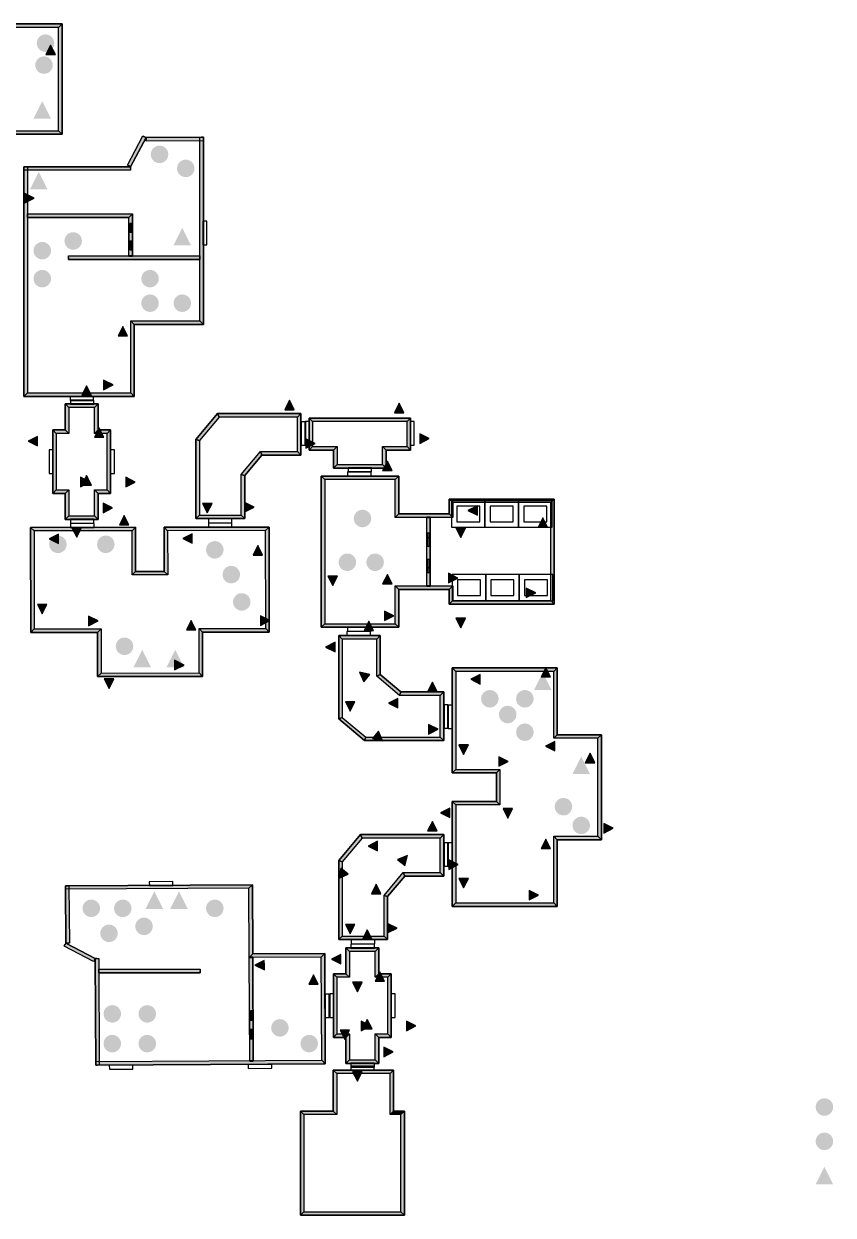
# Model space of a CAD drawing. Extents: x 261 to 36843, y 102 to 36209.
# Drawn here: x 13716 to 36843, y 102 to 34131 of the extents above; entities that cross this region are included whole.
import ezdxf

# ---------------------------------------------------------------- set-up
doc = ezdxf.new("R2010")
doc.units = 0
doc.header["$LTSCALE"] = 432.8
doc.header["$MEASUREMENT"] = 0
doc.layers.get('0').update_dxf_attribs({"linetype": 'CONTINUOUS'})
doc.layers.add('建筑围护', color=7, linetype='CONTINUOUS')

msp = doc.modelspace()

# ---------------------------------------------------------------- hatches: boundary and pattern name
for color, points in [(13, [(14086, 33579, -1), (14586, 33579, -1)]), (13, [(14044, 32952, -1), (14544, 32952, -1)]), (133, [(14494, 31424), (14244, 31924), (13994, 31424)]), (13, [(17344, 30402, -1), (17844, 30402, -1)]), (13, [(18094, 30002, -1), (18594, 30002, -1)]), (133, [(14394, 29402), (14144, 29902), (13894, 29402)]), (133, [(18494, 27802), (18244, 28302), (17994, 27802)]), (13, [(14877, 27929, -1), (15377, 27929, -1)]), (13, [(13994, 27652, -1), (14494, 27652, -1)]), (53, [(13994, 26852, -1), (14494, 26852, -1)]), (13, [(17074, 26852, -1), (17574, 26852, -1)]), (13, [(17074, 26152, -1), (17574, 26152, -1)]), (13, [(17994, 26152, -1), (18494, 26152, -1)]), (13, [(23144, 20002, -1), (23644, 20002, -1)]), (13, [(14440, 19264, -1), (14940, 19264, -1)]), (13, [(15809, 19264, -1), (16309, 19264, -1)]), (13, [(18924, 19107, -1), (19424, 19107, -1)]), (13, [(22712, 18752, -1), (23212, 18752, -1)]), (13, [(23505, 18752, -1), (24005, 18752, -1)]), (13, [(19394, 18399, -1), (19894, 18399, -1)]), (13, [(19694, 17619, -1), (20194, 17619, -1)]), (53, [(16344, 16352, -1), (16844, 16352, -1)]), (133, [(17351, 15752), (17101, 16252), (16851, 15752)]), (133, [(18294, 15752), (18044, 16252), (17794, 15752)]), (133, [(28794, 15102), (28544, 15602), (28294, 15102)]), (53, [(26783, 14852, -1), (27283, 14852, -1)]), (13, [(27783, 14852, -1), (28283, 14852, -1)]), (13, [(27294, 14402, -1), (27794, 14402, -1)]), (13, [(27783, 13898, -1), (28283, 13898, -1)]), (133, [(29894, 12702), (29644, 13202), (29394, 12702)]), (13, [(28886, 11770, -1), (29386, 11770, -1)]), (13, [(29394, 11235, -1), (29894, 11235, -1)]), (133, [(17694, 8852), (17444, 9352), (17194, 8852)]), (133, [(18401, 8852), (18151, 9352), (17901, 8852)]), (13, [(15394, 8867, -1), (15894, 8867, -1)]), (13, [(16294, 8867, -1), (16794, 8867, -1)]), (13, [(18924, 8867, -1), (19424, 8867, -1)]), (53, [(16901, 8352, -1), (17401, 8352, -1)]), (13, [(15901, 8152, -1), (16401, 8152, -1)]), (13, [(15994, 5852, -1), (16494, 5852, -1)]), (53, [(16994, 5852, -1), (17494, 5852, -1)]), (13, [(20784, 5452, -1), (21284, 5452, -1)]), (13, [(15994, 5002, -1), (16494, 5002, -1)]), (13, [(16994, 5002, -1), (17494, 5002, -1)]), (13, [(21621, 5002, -1), (22121, 5002, -1)]), (13, [(36343, 3190, -1), (36843, 3190, -1)]), (53, [(36343, 2211, -1), (36843, 2211, -1)]), (133, [(36843, 981), (36593, 1481), (36343, 981)])]:
    msp.add_hatch(color=color).paths.add_polyline_path(points)
at = {"layer": '建筑围护'}
for color, points in [(253, [(14708, 34031), (12653, 34031), (12753, 34131), (14808, 34131)]), (253, [(14708, 31079), (14708, 34031), (14808, 34131), (14808, 30979)]), (252, [(14483, 33254), (14618, 33254), (14483, 33525), (14347, 33254)]), (253, [(7508, 31079), (14708, 31079), (14808, 30979), (7408, 30979)]), (253, [(16675, 30095), (17120, 30929), (17164, 30906), (17208, 30882), (16763, 30048), (16719, 30071)]), (253, [(18847, 30790), (17209, 30782), (17209, 30832), (17208, 30882), (18847, 30890), (18847, 30840)]), (253, [(18747, 25645), (18747, 30890), (18797, 30890), (18847, 30890), (18847, 25545)]), (253, [(13820, 30048), (13820, 23590), (13720, 23490), (13720, 30048), (13770, 30048)]), (253, [(16763, 29948), (13720, 29948), (13720, 29998), (13720, 30048), (16763, 30048), (16763, 29998)]), (252, [(13745, 29152), (13745, 29016), (14015, 29152), (13745, 29287)]), (253, [(13820, 28602), (13820, 28702), (13810, 28702), (13810, 28602)]), (253, [(13820, 28702), (16820, 28702), (16720, 28602), (13820, 28602)]), (253, [(16720, 27502), (16720, 28602), (16820, 28702), (16820, 27502)]), (253, [(14994, 27502), (18747, 27502), (18747, 27402), (14994, 27402), (14994, 27452)]), (253, [(16820, 27502), (16720, 27502), (16720, 27492), (16820, 27492)]), (253, [(18747, 27502), (18747, 27402), (18757, 27402), (18757, 27502)]), (253, [(16772, 23590), (16772, 25645), (16872, 25545), (16872, 23490)]), (253, [(16772, 25645), (18747, 25645), (18847, 25545), (16872, 25545)]), (252, [(16546, 25216), (16682, 25216), (16546, 25487), (16411, 25216)]), (252, [(15994, 23815), (15994, 23680), (16265, 23815), (15994, 23951)]), (253, [(13820, 23590), (16772, 23590), (16872, 23490), (13720, 23490)]), (252, [(15511, 23517), (15647, 23517), (15511, 23787), (15376, 23517)]), (253, [(15737, 23176), (15002, 23176), (14902, 23276), (15837, 23276)]), (253, [(15002, 23176), (15002, 22434), (14902, 22534), (14902, 23276)]), (253, [(15737, 22434), (15737, 23176), (15837, 23276), (15837, 22534)]), (252, [(21307, 23106), (21442, 23106), (21307, 23377), (21171, 23106)]), (252, [(24441, 23024), (24577, 23024), (24441, 23295), (24306, 23024)]), (253, [(19298, 22900), (18732, 22225), (18632, 22262), (19252, 23000)]), (253, [(21532, 22900), (19298, 22900), (19252, 23000), (21632, 23000)]), (253, [(21532, 21915), (21532, 22900), (21632, 23000), (21632, 21815)]), (253, [(21967, 22769), (21967, 22056), (21867, 21956), (21867, 22869)]), (253, [(24667, 22769), (21967, 22769), (21867, 22869), (24767, 22869)]), (253, [(24667, 22056), (24667, 22769), (24767, 22869), (24767, 21956)]), (253, [(15002, 22434), (14643, 22434), (14543, 22534), (14902, 22534)]), (253, [(14643, 22434), (14643, 20818), (14543, 20718), (14543, 22534)]), (252, [(15870, 22325), (16006, 22325), (15870, 22596), (15735, 22325)]), (253, [(16096, 22434), (15737, 22434), (15837, 22534), (16196, 22534)]), (253, [(16096, 20818), (16096, 22434), (16196, 22534), (16196, 20718)]), (252, [(14111, 22209), (14111, 22344), (13840, 22209), (14111, 22073)]), (253, [(18732, 22225), (18732, 20100), (18632, 20000), (18632, 22262)]), (252, [(21775, 22141), (21775, 22006), (22046, 22141), (21775, 22277)]), (252, [(25028, 22282), (25028, 22146), (25299, 22282), (25028, 22417)]), (253, [(19927, 21263), (20475, 21915), (20521, 21815), (20027, 21226)]), (253, [(20475, 21915), (21532, 21915), (21632, 21815), (20521, 21815)]), (253, [(21967, 22056), (22667, 22056), (22567, 21956), (21867, 21956)]), (253, [(22667, 22056), (22667, 21542), (22567, 21442), (22567, 21956)]), (253, [(23967, 21542), (23967, 22056), (24067, 21956), (24067, 21442)]), (253, [(23967, 22056), (24667, 22056), (24767, 21956), (24067, 21956)]), (253, [(22667, 21542), (23967, 21542), (24067, 21442), (22567, 21442)]), (252, [(24104, 21372), (24239, 21372), (24104, 21643), (23969, 21372)]), (252, [(15334, 21044), (15334, 20908), (15605, 21044), (15334, 21179)]), (252, [(15511, 20958), (15647, 20958), (15511, 21229), (15376, 20958)]), (252, [(16628, 21044), (16628, 20908), (16899, 21044), (16628, 21179)]), (253, [(19927, 20100), (19927, 21263), (20027, 21226), (20027, 20000)]), (253, [(24330, 21113), (22317, 21113), (22217, 21213), (24430, 21213)]), (253, [(22317, 21113), (22317, 16997), (22217, 16897), (22217, 21213)]), (253, [(24330, 20034), (24330, 21113), (24430, 21213), (24430, 20134)]), (253, [(14643, 20818), (15002, 20818), (14902, 20718), (14543, 20718)]), (253, [(15002, 20818), (15002, 20076), (14902, 19976), (14902, 20718)]), (253, [(15737, 20076), (15737, 20818), (15837, 20718), (15837, 19976)]), (253, [(15737, 20818), (16096, 20818), (16196, 20718), (15837, 20718)]), (252, [(15981, 20302), (15981, 20166), (16252, 20302), (15981, 20437)]), (252, [(18958, 20432), (18823, 20432), (18958, 20161), (19094, 20432)]), (252, [(20028, 20325), (20028, 20190), (20299, 20325), (20028, 20461)]), (253, [(28774, 20455), (25974, 20455), (25874, 20555), (28874, 20555)]), (253, [(25974, 20455), (25974, 20034), (25874, 20134), (25874, 20555)]), (253, [(28774, 17655), (28774, 20455), (28874, 20555), (28874, 17555)]), (252, [(16584, 19818), (16720, 19818), (16584, 20089), (16449, 19818)]), (253, [(18732, 20100), (19927, 20100), (20027, 20000), (18632, 20000)]), (253, [(25974, 20034), (24330, 20034), (24430, 20134), (25874, 20134)]), (252, [(26676, 20229), (26676, 20365), (26405, 20229), (26676, 20094)]), (253, [(16810, 19651), (14010, 19646), (13910, 19746), (16910, 19751)]), (253, [(14010, 19646), (14015, 16846), (13915, 16746), (13910, 19746)]), (253, [(15002, 20076), (15737, 20076), (15837, 19976), (14902, 19976)]), (253, [(16812, 18388), (16810, 19651), (16910, 19751), (16912, 18488)]), (253, [(20626, 19658), (17826, 19653), (17726, 19753), (20726, 19758)]), (253, [(17826, 19653), (17828, 18390), (17728, 18490), (17726, 19753)]), (253, [(20631, 16858), (20626, 19658), (20726, 19758), (20731, 16758)]), (253, [(25229, 20034), (25329, 20034), (25329, 20044), (25229, 20044)]), (253, [(25229, 18076), (25229, 20034), (25329, 20034), (25329, 18076)]), (252, [(28549, 19753), (28684, 19753), (28549, 20024), (28413, 19753)]), (252, [(14712, 19422), (14712, 19557), (14441, 19421), (14712, 19286)]), (252, [(15228, 19736), (15092, 19736), (15228, 19465), (15363, 19736)]), (252, [(18528, 19428), (18528, 19564), (18257, 19428), (18528, 19293)]), (252, [(26200, 19733), (26065, 19733), (26200, 19462), (26336, 19733)]), (252, [(20401, 18956), (20537, 18956), (20401, 19227), (20266, 18956)]), (253, [(17828, 18390), (16812, 18388), (16912, 18488), (17728, 18490)]), (252, [(24104, 18135), (24239, 18135), (24104, 18406), (23969, 18135)]), (252, [(25851, 18302), (25851, 18166), (26122, 18302), (25851, 18437)]), (252, [(22542, 18356), (22407, 18356), (22542, 18085), (22678, 18356)]), (253, [(24330, 16997), (24330, 18076), (24430, 17976), (24430, 16897)]), (253, [(24330, 18076), (25974, 18076), (25874, 17976), (24430, 17976)]), (253, [(25329, 18076), (25229, 18076), (25229, 18066), (25329, 18066)]), (253, [(25974, 18076), (25974, 17655), (25874, 17555), (25874, 17976)]), (252, [(28073, 17881), (28073, 17745), (28344, 17881), (28073, 18016)]), (252, [(14240, 17548), (14104, 17548), (14240, 17277), (14375, 17548)]), (252, [(24022, 17223), (24022, 17087), (24293, 17223), (24022, 17358)]), (253, [(25974, 17655), (28774, 17655), (28874, 17555), (25874, 17555)]), (252, [(15567, 17075), (15567, 16939), (15838, 17075), (15567, 17210)]), (252, [(18497, 16821), (18633, 16821), (18497, 17092), (18362, 16821)]), (252, [(20475, 17083), (20475, 16948), (20746, 17084), (20475, 17219)]), (252, [(23575, 16799), (23710, 16799), (23575, 17069), (23439, 16799)]), (252, [(26200, 17154), (26065, 17154), (26200, 16883), (26336, 17154)]), (253, [(14015, 16846), (15923, 16850), (15823, 16750), (13915, 16746)]), (253, [(15923, 16850), (15925, 15587), (15825, 15486), (15823, 16750)]), (253, [(18723, 16855), (20631, 16858), (20731, 16758), (18823, 16755)]), (253, [(18725, 15591), (18723, 16855), (18823, 16755), (18825, 15492)]), (253, [(22317, 16997), (24330, 16997), (24430, 16897), (22217, 16897)]), (252, [(22610, 16330), (22610, 16465), (22339, 16330), (22610, 16194)]), (253, [(23800, 16556), (22816, 16556), (22716, 16656), (23900, 16656)]), (253, [(22816, 16556), (22816, 14321), (22716, 14275), (22716, 16656)]), (253, [(23800, 15498), (23800, 16556), (23900, 16656), (23900, 15544)]), (252, [(18023, 15816), (18024, 15681), (18294, 15817), (18023, 15952)]), (253, [(28858, 15635), (26058, 15635), (25958, 15735), (28958, 15735)]), (253, [(26058, 15635), (26058, 12835), (25958, 12735), (25958, 15735)]), (252, [(28632, 15479), (28767, 15479), (28632, 15750), (28496, 15479)]), (253, [(28858, 13727), (28858, 15635), (28958, 15735), (28958, 13827)]), (253, [(15925, 15587), (18725, 15591), (18825, 15492), (15825, 15486)]), (252, [(16151, 15420), (16016, 15420), (16152, 15149), (16287, 15420)]), (252, [(23517, 15441), (23604, 15544), (23310, 15615), (23430, 15337)]), (253, [(24453, 14950), (23800, 15498), (23900, 15544), (24489, 15050)]), (252, [(25390, 15051), (25526, 15051), (25390, 15322), (25255, 15051)]), (252, [(26759, 15409), (26759, 15544), (26488, 15409), (26759, 15273)]), (253, [(25616, 14950), (24453, 14950), (24489, 15050), (25716, 15050)]), (253, [(25616, 13756), (25616, 14950), (25716, 15050), (25716, 13656)]), (252, [(23042, 14767), (22907, 14767), (23042, 14496), (23177, 14767)]), (252, [(24404, 14724), (24404, 14860), (24133, 14724), (24404, 14589)]), (253, [(22816, 14321), (23491, 13756), (23454, 13656), (22716, 14275)]), (252, [(25284, 13981), (25284, 13846), (25555, 13981), (25284, 14117)]), (253, [(23491, 13756), (25616, 13756), (25716, 13656), (23454, 13656)]), (252, [(23763, 13822), (23676, 13718), (23970, 13648), (23850, 13926)]), (252, [(28891, 13501), (28891, 13636), (28620, 13501), (28891, 13366)]), (253, [(30121, 13727), (28858, 13727), (28958, 13827), (30221, 13827)]), (253, [(30121, 10927), (30121, 13727), (30221, 13827), (30221, 10827)]), (252, [(26284, 13536), (26148, 13536), (26284, 13265), (26419, 13536)]), (252, [(29895, 13025), (30031, 13025), (29895, 13296), (29760, 13025)]), (252, [(27288, 13061), (27288, 12925), (27559, 13061), (27288, 13196)]), (253, [(26058, 12835), (27321, 12835), (27221, 12735), (25958, 12735)]), (253, [(27321, 12835), (27321, 11819), (27221, 11919), (27221, 12735)]), (253, [(27321, 11819), (26058, 11819), (25958, 11919), (27221, 11919)]), (253, [(26058, 11819), (26058, 9019), (25958, 8919), (25958, 11919)]), (252, [(25891, 11593), (25891, 11729), (25620, 11593), (25891, 11458)]), (252, [(27547, 11716), (27411, 11716), (27547, 11445), (27682, 11716)]), (252, [(25390, 11079), (25526, 11079), (25390, 11350), (25255, 11079)]), (252, [(30288, 11153), (30288, 11017), (30559, 11153), (30288, 11288)]), (253, [(23382, 10873), (22816, 10198), (22716, 10235), (23335, 10973)]), (253, [(25616, 10873), (23382, 10873), (23335, 10973), (25716, 10973)]), (253, [(25616, 9889), (25616, 10873), (25716, 10973), (25716, 9789)]), (253, [(28858, 9019), (28858, 10927), (28958, 10827), (28958, 8919)]), (253, [(28858, 10927), (30121, 10927), (30221, 10827), (28958, 10827)]), (252, [(23827, 10647), (23827, 10783), (23556, 10647), (23827, 10512)]), (252, [(28632, 10571), (28767, 10571), (28632, 10842), (28496, 10571)]), (253, [(22816, 10198), (22816, 8073), (22716, 7973), (22716, 10235)]), (252, [(24501, 10172), (24605, 10085), (24676, 10379), (24398, 10259)]), (252, [(25859, 10114), (25859, 9979), (26130, 10114), (25859, 10250)]), (252, [(22883, 9926), (22779, 10013), (22708, 9719), (22986, 9839)]), (253, [(24011, 9236), (24559, 9889), (24605, 9789), (24111, 9200)]), (253, [(24559, 9889), (25616, 9889), (25716, 9789), (24605, 9789)]), (253, [(20148, 9440), (14904, 9413), (14903, 9463), (14903, 9513), (20247, 9541)]), (253, [(20158, 7466), (20148, 9440), (20247, 9541), (20258, 7566)]), (252, [(23785, 9285), (23921, 9285), (23785, 9556), (23650, 9285)]), (252, [(26284, 9720), (26148, 9720), (26284, 9449), (26419, 9720)]), (253, [(15003, 9514), (15019, 7876), (14969, 7875), (14919, 7875), (14903, 9513), (14953, 9513)]), (253, [(24011, 8073), (24011, 9236), (24111, 9200), (24111, 7973)]), (252, [(28156, 9245), (28156, 9109), (28427, 9245), (28156, 9380)]), (253, [(26058, 9019), (28858, 9019), (28958, 8919), (25958, 8919)]), (252, [(23042, 8405), (22907, 8405), (23042, 8134), (23177, 8405)]), (252, [(23531, 7978), (23666, 7978), (23531, 8249), (23395, 7978)]), (252, [(24112, 8299), (24112, 8163), (24383, 8299), (24112, 8434)]), (253, [(15709, 7345), (14873, 7786), (14896, 7831), (14919, 7875), (15756, 7434), (15733, 7390)]), (253, [(22816, 8073), (24011, 8073), (24111, 7973), (22716, 7973)]), (253, [(22214, 7476), (20158, 7466), (20258, 7566), (22313, 7577)]), (253, [(22229, 4525), (22214, 7476), (22313, 7577), (22330, 4425)]), (252, [(22778, 7412), (22778, 7548), (22507, 7412), (22778, 7277)]), (253, [(23756, 7638), (23021, 7638), (22921, 7738), (23856, 7738)]), (253, [(23021, 7638), (23021, 6896), (22921, 6996), (22921, 7738)]), (253, [(23756, 6896), (23756, 7638), (23856, 7738), (23856, 6996)]), (253, [(15856, 7434), (15872, 4391), (15822, 4391), (15772, 4391), (15756, 7434), (15806, 7434)]), (253, [(20158, 7466), (20258, 7466), (20258, 7476), (20158, 7476)]), (253, [(20174, 4514), (20158, 7466), (20258, 7466), (20274, 4514)]), (252, [(20589, 7242), (20588, 7378), (20318, 7241), (20589, 7107)]), (253, [(15858, 7027), (15858, 7127), (15848, 7127), (15848, 7027)]), (253, [(15858, 7127), (18758, 7127), (18758, 7077), (18758, 7027), (15858, 7027)]), (252, [(21992, 6698), (22128, 6699), (21991, 6969), (21857, 6697)]), (253, [(23021, 6896), (22662, 6896), (22562, 6996), (22921, 6996)]), (253, [(22662, 6896), (22662, 5280), (22562, 5180), (22562, 6996)]), (252, [(23890, 6787), (24025, 6787), (23890, 7057), (23754, 6787)]), (253, [(24115, 6896), (23756, 6896), (23856, 6996), (24215, 6996)]), (253, [(24115, 5280), (24115, 6896), (24215, 6996), (24215, 5180)]), (252, [(23247, 6756), (23112, 6756), (23247, 6485), (23383, 6756)]), (252, [(23353, 5506), (23353, 5370), (23624, 5506), (23353, 5641)]), (252, [(23531, 5420), (23666, 5420), (23531, 5691), (23395, 5420)]), (252, [(24647, 5506), (24647, 5370), (24918, 5506), (24647, 5641)]), (253, [(22662, 5280), (23021, 5280), (22921, 5180), (22562, 5180)]), (252, [(22888, 5389), (22753, 5389), (22888, 5118), (23024, 5389)]), (253, [(23021, 5280), (23021, 4538), (22921, 4438), (22921, 5180)]), (253, [(23756, 4538), (23756, 5280), (23856, 5180), (23856, 4438)]), (253, [(23756, 5280), (24115, 5280), (24215, 5180), (23856, 5180)]), (252, [(24000, 4764), (24000, 4628), (24271, 4764), (24000, 4899)]), (253, [(15771, 4491), (22229, 4525), (22330, 4425), (15772, 4391), (15772, 4441)]), (253, [(20274, 4514), (20174, 4514), (20174, 4504), (20274, 4504)]), (253, [(23021, 4538), (23756, 4538), (23856, 4438), (22921, 4438)]), (253, [(22660, 4147), (22660, 2974), (22560, 3074), (22560, 4247)]), (253, [(24181, 4147), (22660, 4147), (22560, 4247), (24281, 4247)]), (252, [(23247, 4198), (23112, 4198), (23247, 3927), (23383, 4198)]), (253, [(24181, 2974), (24181, 4147), (24281, 4247), (24281, 3074)]), (253, [(22660, 2974), (21721, 2974), (21621, 3074), (22560, 3074)]), (253, [(21721, 2974), (21721, 202), (21621, 102), (21621, 3074)]), (253, [(24494, 2974), (24181, 2974), (24281, 3074), (24594, 3074)]), (253, [(24494, 202), (24494, 2974), (24594, 3074), (24594, 102)]), (253, [(21721, 202), (24494, 202), (24594, 102), (21621, 102)])]:
    msp.add_hatch(color=color, dxfattribs=at).paths.add_polyline_path(points)

# ---------------------------------------------------------------- linework, layer by layer
at = {"color": 7, "linetype": 'Continuous'}
for points in [[(18836, 28490), (18836, 27819), (18949, 27819), (18949, 28490)], [(15039, 23369), (15710, 23369), (15710, 23482), (15039, 23482)], [(15717, 23383), (15046, 23383), (15046, 23270), (15717, 23270)], [(21640, 22765), (21640, 22094), (21753, 22094), (21753, 22765)], [(21761, 22772), (21761, 22101), (21874, 22101), (21874, 22772)], [(24754, 22772), (24754, 22101), (24867, 22101), (24867, 22772)], [(14440, 21962), (14440, 21291), (14553, 21291), (14553, 21962)], [(16196, 21962), (16196, 21291), (16309, 21291), (16309, 21962)], [(22982, 21338), (23653, 21338), (23653, 21451), (22982, 21451)], [(22967, 21217), (23638, 21217), (23638, 21330), (22967, 21330)], [(25936, 19752), (26894, 19752), (26894, 20502), (25936, 20502)], [(26894, 19752), (27851, 19752), (27851, 20502), (26894, 20502)], [(27851, 19752), (28809, 19752), (28809, 20502), (27851, 20502)], [(26086, 19902), (26744, 19902), (26744, 20352), (26086, 20352)], [(27044, 19902), (27701, 19902), (27701, 20352), (27044, 20352)], [(28001, 19902), (28659, 19902), (28659, 20352), (28001, 20352)], [(15717, 19983), (15046, 19983), (15046, 19870), (15717, 19870)], [(15726, 19863), (15055, 19861), (15055, 19748), (15726, 19749)], [(18990, 19879), (19661, 19879), (19661, 19992), (18990, 19992)], [(19661, 19869), (18990, 19868), (18990, 19755), (19661, 19756)], [(25957, 17652), (26915, 17652), (26915, 18402), (25957, 18402)], [(26915, 17652), (27872, 17652), (27872, 18402), (26915, 18402)], [(27872, 17652), (28830, 17652), (28830, 18402), (27872, 18402)], [(26107, 17802), (26765, 17802), (26765, 18252), (26107, 18252)], [(27065, 17802), (27722, 17802), (27722, 18252), (27065, 18252)], [(28022, 17802), (28680, 17802), (28680, 18252), (28022, 18252)], [(22950, 16663), (23621, 16663), (23621, 16776), (22950, 16776)], [(22967, 16784), (23638, 16784), (23638, 16897), (22967, 16897)], [(25837, 14013), (25837, 14684), (25724, 14684), (25724, 14013)], [(25844, 14670), (25844, 13999), (25958, 13999), (25958, 14670)], [(25724, 10739), (25724, 10068), (25837, 10068), (25837, 10739)], [(25844, 10735), (25844, 10064), (25958, 10064), (25958, 10735)], [(17303, 9515), (17974, 9519), (17973, 9632), (17302, 9628)], [(23736, 7845), (23065, 7845), (23065, 7731), (23736, 7731)], [(23074, 7852), (23745, 7852), (23745, 7965), (23074, 7965)], [(22444, 5745), (22440, 6416), (22327, 6415), (22330, 5744)], [(22459, 6423), (22459, 5752), (22572, 5752), (22572, 6423)], [(24215, 6423), (24215, 5752), (24329, 5752), (24329, 6423)], [(23736, 4445), (23065, 4445), (23065, 4331), (23736, 4331)], [(16160, 4272), (16831, 4276), (16830, 4389), (16159, 4386)], [(20130, 4293), (20801, 4297), (20801, 4410), (20130, 4406)], [(23729, 4354), (23058, 4354), (23058, 4241), (23729, 4241)]]:
    msp.add_lwpolyline(points, close=True, dxfattribs=at)
at = {"layer": '建筑围护', "color": 7, "linetype": 'Continuous'}
for p, q in [((14708, 34031), (12653, 34031)), ((14808, 34131), (12753, 34131)), ((14708, 31079), (14708, 34031)), ((14808, 30979), (14808, 34131)), ((7408, 30979), (14808, 30979)), ((7508, 31079), (14708, 31079)), ((13820, 28702), (16820, 28702)), ((13820, 28602), (16720, 28602)), ((16720, 27502), (16720, 28602)), ((16820, 27502), (16820, 28702)), ((16820, 28352), (16720, 28352)), ((16820, 27752), (16720, 27752)), ((16772, 23590), (16772, 25645)), ((16772, 25645), (18747, 25645)), ((16872, 23490), (16872, 25545)), ((16872, 25545), (18847, 25545)), ((13720, 23490), (16872, 23490)), ((13820, 23590), (16772, 23590)), ((15837, 23276), (14902, 23276)), ((14902, 23276), (14902, 22534)), ((15737, 23176), (15002, 23176)), ((15002, 23176), (15002, 22434)), ((15737, 22434), (15737, 23176)), ((15837, 22534), (15837, 23276)), ((19252, 23000), (18632, 22262)), ((19298, 22900), (18732, 22225)), ((21632, 23000), (19252, 23000)), ((21532, 22900), (19298, 22900)), ((21532, 21915), (21532, 22900)), ((21632, 21815), (21632, 23000)), ((21867, 22869), (21867, 21956)), ((24767, 22869), (21867, 22869)), ((24767, 21956), (24767, 22869)), ((14902, 22534), (14543, 22534)), ((14543, 22534), (14543, 20718)), ((16196, 22534), (15837, 22534)), ((16196, 20718), (16196, 22534)), ((21967, 22769), (21967, 22056)), ((24667, 22769), (21967, 22769)), ((24667, 22056), (24667, 22769)), ((15002, 22434), (14643, 22434)), ((14643, 22434), (14643, 20818)), ((16096, 22434), (15737, 22434)), ((16096, 20818), (16096, 22434)), ((18632, 22262), (18632, 20000)), ((18732, 22225), (18732, 20100)), ((19927, 21263), (20475, 21915)), ((20027, 21226), (20521, 21815)), ((20475, 21915), (21532, 21915)), ((20521, 21815), (21632, 21815)), ((21867, 21956), (22567, 21956)), ((21967, 22056), (22667, 22056)), ((22567, 21956), (22567, 21442)), ((22667, 22056), (22667, 21542)), ((23967, 21542), (23967, 22056)), ((23967, 22056), (24667, 22056)), ((24067, 21442), (24067, 21956)), ((24067, 21956), (24767, 21956)), ((22567, 21442), (24067, 21442)), ((22667, 21542), (23967, 21542)), ((19927, 20100), (19927, 21263)), ((20027, 20000), (20027, 21226)), ((24430, 21213), (22217, 21213)), ((22217, 21213), (22217, 16897)), ((24330, 21113), (22317, 21113)), ((22317, 21113), (22317, 16997)), ((24330, 20034), (24330, 21113)), ((24430, 20134), (24430, 21213)), ((14643, 20818), (15002, 20818)), ((15002, 20818), (15002, 20076)), ((15737, 20076), (15737, 20818)), ((15737, 20818), (16096, 20818)), ((14543, 20718), (14902, 20718)), ((14902, 20718), (14902, 19976)), ((15837, 19976), (15837, 20718)), ((15837, 20718), (16196, 20718)), ((28874, 20555), (25874, 20555)), ((25874, 20555), (25874, 20134)), ((28774, 20455), (25974, 20455)), ((25974, 20455), (25974, 20034)), ((28774, 17655), (28774, 20455)), ((28874, 17555), (28874, 20555)), ((18732, 20100), (19927, 20100)), ((25874, 20134), (24430, 20134)), ((16910, 19751), (13910, 19746)), ((13910, 19746), (13915, 16746)), ((14902, 19976), (15837, 19976)), ((15002, 20076), (15737, 20076)), ((16912, 18488), (16910, 19751)), ((20726, 19758), (17726, 19753)), ((17726, 19753), (17728, 18490)), ((18632, 20000), (20027, 20000)), ((20731, 16758), (20726, 19758)), ((25974, 20034), (24330, 20034)), ((25229, 18076), (25229, 20034)), ((25329, 18076), (25329, 20034)), ((16810, 19651), (14010, 19646)), ((14010, 19646), (14015, 16846)), ((16812, 18388), (16810, 19651)), ((20626, 19658), (17826, 19653)), ((17826, 19653), (17828, 18390)), ((20631, 16858), (20626, 19658)), ((25329, 19447), (25229, 19447)), ((17828, 18390), (16812, 18388)), ((17728, 18490), (16912, 18488)), ((25329, 18597), (25229, 18597)), ((24330, 16997), (24330, 18076)), ((24330, 18076), (25974, 18076)), ((25974, 18076), (25974, 17655)), ((24430, 16897), (24430, 17976)), ((24430, 17976), (25874, 17976)), ((25874, 17976), (25874, 17555)), ((25874, 17555), (28874, 17555)), ((25974, 17655), (28774, 17655)), ((13915, 16746), (15823, 16750)), ((14015, 16846), (15923, 16850)), ((15823, 16750), (15825, 15486)), ((15923, 16850), (15925, 15587)), ((18723, 16855), (20631, 16858)), ((18725, 15591), (18723, 16855)), ((18823, 16755), (20731, 16758)), ((18825, 15492), (18823, 16755)), ((22217, 16897), (24430, 16897)), ((22317, 16997), (24330, 16997)), ((23900, 16656), (22716, 16656)), ((22716, 16656), (22716, 14275)), ((23800, 16556), (22816, 16556)), ((22816, 16556), (22816, 14321)), ((23800, 15498), (23800, 16556)), ((23900, 15544), (23900, 16656)), ((28958, 15735), (25958, 15735)), ((25958, 15735), (25958, 12735)), ((28958, 13827), (28958, 15735)), ((15825, 15486), (18825, 15492)), ((15925, 15587), (18725, 15591)), ((24453, 14950), (23800, 15498)), ((24489, 15050), (23900, 15544)), ((28858, 15635), (26058, 15635)), ((26058, 15635), (26058, 12835)), ((28858, 13727), (28858, 15635)), ((25716, 15050), (24489, 15050)), ((25716, 13656), (25716, 15050)), ((25616, 14950), (24453, 14950)), ((25616, 13756), (25616, 14950)), ((22816, 14321), (23491, 13756)), ((22716, 14275), (23454, 13656)), ((23454, 13656), (25716, 13656)), ((23491, 13756), (25616, 13756)), ((30121, 13727), (28858, 13727)), ((30221, 13827), (28958, 13827)), ((30121, 10927), (30121, 13727)), ((30221, 10827), (30221, 13827)), ((25958, 12735), (27221, 12735)), ((26058, 12835), (27321, 12835)), ((27221, 12735), (27221, 11919)), ((27321, 12835), (27321, 11819)), ((27221, 11919), (25958, 11919)), ((25958, 11919), (25958, 8919)), ((27321, 11819), (26058, 11819)), ((26058, 11819), (26058, 9019)), ((23335, 10973), (22716, 10235)), ((25716, 10973), (23335, 10973)), ((25716, 9789), (25716, 10973)), ((28858, 9019), (28858, 10927)), ((28858, 10927), (30121, 10927)), ((23382, 10873), (22816, 10198)), ((25616, 10873), (23382, 10873)), ((25616, 9889), (25616, 10873)), ((28958, 8919), (28958, 10827)), ((28958, 10827), (30221, 10827)), ((22716, 10235), (22716, 7973)), ((22816, 10198), (22816, 8073)), ((24011, 9236), (24559, 9889)), ((24559, 9889), (25616, 9889)), ((20258, 7566), (20247, 9541)), ((24111, 9200), (24605, 9789)), ((24605, 9789), (25716, 9789)), ((20158, 7466), (20148, 9440)), ((24011, 8073), (24011, 9236)), ((24111, 7973), (24111, 9200)), ((25958, 8919), (28958, 8919)), ((26058, 9019), (28858, 9019)), ((22716, 7973), (24111, 7973)), ((22816, 8073), (24011, 8073)), ((22313, 7577), (20258, 7566)), ((22330, 4425), (22313, 7577)), ((23856, 7738), (22921, 7738)), ((22921, 7738), (22921, 6996)), ((23756, 7638), (23021, 7638)), ((23021, 7638), (23021, 6896)), ((23756, 6896), (23756, 7638)), ((23856, 6996), (23856, 7738)), ((22214, 7476), (20158, 7466)), ((20174, 4514), (20158, 7466)), ((20274, 4514), (20258, 7466)), ((22229, 4525), (22214, 7476)), ((22921, 6996), (22562, 6996)), ((22562, 6996), (22562, 5180)), ((23021, 6896), (22662, 6896)), ((22662, 6896), (22662, 5280)), ((24115, 6896), (23756, 6896)), ((24215, 6996), (23856, 6996)), ((24115, 5280), (24115, 6896)), ((24215, 5180), (24215, 6996)), ((20167, 5856), (20267, 5856)), ((20170, 5220), (20270, 5221)), ((22562, 5180), (22921, 5180)), ((22662, 5280), (23021, 5280)), ((22921, 5180), (22921, 4438)), ((23021, 5280), (23021, 4538)), ((23756, 4538), (23756, 5280)), ((23756, 5280), (24115, 5280)), ((23856, 4438), (23856, 5180)), ((23856, 5180), (24215, 5180)), ((22921, 4438), (23856, 4438)), ((23021, 4538), (23756, 4538)), ((22560, 4247), (22560, 3074)), ((24281, 4247), (22560, 4247)), ((22660, 4147), (22660, 2974)), ((24181, 4147), (22660, 4147)), ((24181, 2974), (24181, 4147)), ((24281, 3074), (24281, 4247)), ((22560, 3074), (21621, 3074)), ((21621, 3074), (21621, 102)), ((24594, 3074), (24281, 3074)), ((24594, 102), (24594, 3074)), ((22660, 2974), (21721, 2974)), ((21721, 2974), (21721, 202)), ((24494, 2974), (24181, 2974)), ((24494, 202), (24494, 2974)), ((21621, 102), (24594, 102)), ((21721, 202), (24494, 202))]:
    msp.add_line(p, q, dxfattribs=at)
for points in [[(14708, 34031), (12653, 34031), (12753, 34131), (14808, 34131)], [(14708, 31079), (14708, 34031), (14808, 34131), (14808, 30979)], [(7508, 31079), (14708, 31079), (14808, 30979), (7408, 30979)], [(16675, 30095), (17120, 30929), (17164, 30906), (17208, 30882), (16763, 30048), (16719, 30071)], [(18847, 30790), (17209, 30782), (17209, 30832), (17208, 30882), (18847, 30890), (18847, 30840)], [(18747, 25645), (18747, 30890), (18797, 30890), (18847, 30890), (18847, 25545)], [(13820, 30048), (13820, 23590), (13720, 23490), (13720, 30048), (13770, 30048)], [(16763, 29948), (13720, 29948), (13720, 29998), (13720, 30048), (16763, 30048), (16763, 29998)], [(13820, 28602), (13820, 28702), (13810, 28702), (13810, 28602)], [(13820, 28702), (16820, 28702), (16720, 28602), (13820, 28602)], [(16720, 27502), (16720, 28602), (16820, 28702), (16820, 27502)], [(16823, 27752), (16823, 28352), (16717, 28352), (16717, 27752)], [(16720, 28352), (16735, 28352), (16735, 28302), (16720, 28302)], [(16795, 28177), (16795, 28427), (16745, 28427), (16745, 28177)], [(16820, 28352), (16805, 28352), (16805, 28302), (16820, 28302)], [(16795, 27677), (16795, 27927), (16745, 27927), (16745, 27677)], [(16720, 27752), (16735, 27752), (16735, 27802), (16720, 27802)], [(16820, 27752), (16805, 27752), (16805, 27802), (16820, 27802)], [(14994, 27502), (18747, 27502), (18747, 27402), (14994, 27402), (14994, 27452)], [(16820, 27502), (16720, 27502), (16720, 27492), (16820, 27492)], [(18747, 27502), (18747, 27402), (18757, 27402), (18757, 27502)], [(16772, 23590), (16772, 25645), (16872, 25545), (16872, 23490)], [(16772, 25645), (18747, 25645), (18847, 25545), (16872, 25545)], [(13820, 23590), (16772, 23590), (16872, 23490), (13720, 23490)], [(15737, 23176), (15002, 23176), (14902, 23276), (15837, 23276)], [(15002, 23176), (15002, 22434), (14902, 22534), (14902, 23276)], [(15737, 22434), (15737, 23176), (15837, 23276), (15837, 22534)], [(19298, 22900), (18732, 22225), (18632, 22262), (19252, 23000)], [(21532, 22900), (19298, 22900), (19252, 23000), (21632, 23000)], [(21532, 21915), (21532, 22900), (21632, 23000), (21632, 21815)], [(21967, 22769), (21967, 22056), (21867, 21956), (21867, 22869)], [(24667, 22769), (21967, 22769), (21867, 22869), (24767, 22869)], [(24667, 22056), (24667, 22769), (24767, 22869), (24767, 21956)], [(15002, 22434), (14643, 22434), (14543, 22534), (14902, 22534)], [(14643, 22434), (14643, 20818), (14543, 20718), (14543, 22534)], [(16096, 22434), (15737, 22434), (15837, 22534), (16196, 22534)], [(16096, 20818), (16096, 22434), (16196, 22534), (16196, 20718)], [(18732, 22225), (18732, 20100), (18632, 20000), (18632, 22262)], [(19927, 21263), (20475, 21915), (20521, 21815), (20027, 21226)], [(20475, 21915), (21532, 21915), (21632, 21815), (20521, 21815)], [(21967, 22056), (22667, 22056), (22567, 21956), (21867, 21956)], [(22667, 22056), (22667, 21542), (22567, 21442), (22567, 21956)], [(23967, 21542), (23967, 22056), (24067, 21956), (24067, 21442)], [(23967, 22056), (24667, 22056), (24767, 21956), (24067, 21956)], [(22667, 21542), (23967, 21542), (24067, 21442), (22567, 21442)], [(19927, 20100), (19927, 21263), (20027, 21226), (20027, 20000)], [(24330, 21113), (22317, 21113), (22217, 21213), (24430, 21213)], [(22317, 21113), (22317, 16997), (22217, 16897), (22217, 21213)], [(24330, 20034), (24330, 21113), (24430, 21213), (24430, 20134)], [(14643, 20818), (15002, 20818), (14902, 20718), (14543, 20718)], [(15002, 20818), (15002, 20076), (14902, 19976), (14902, 20718)], [(15737, 20076), (15737, 20818), (15837, 20718), (15837, 19976)], [(15737, 20818), (16096, 20818), (16196, 20718), (15837, 20718)], [(28774, 20455), (25974, 20455), (25874, 20555), (28874, 20555)], [(25974, 20455), (25974, 20034), (25874, 20134), (25874, 20555)], [(28774, 17655), (28774, 20455), (28874, 20555), (28874, 17555)], [(18732, 20100), (19927, 20100), (20027, 20000), (18632, 20000)], [(25974, 20034), (24330, 20034), (24430, 20134), (25874, 20134)], [(16810, 19651), (14010, 19646), (13910, 19746), (16910, 19751)], [(14010, 19646), (14015, 16846), (13915, 16746), (13910, 19746)], [(15002, 20076), (15737, 20076), (15837, 19976), (14902, 19976)], [(16812, 18388), (16810, 19651), (16910, 19751), (16912, 18488)], [(20626, 19658), (17826, 19653), (17726, 19753), (20726, 19758)], [(17826, 19653), (17828, 18390), (17728, 18490), (17726, 19753)], [(20631, 16858), (20626, 19658), (20726, 19758), (20731, 16758)], [(25229, 20034), (25329, 20034), (25329, 20044), (25229, 20044)], [(25229, 18076), (25229, 20034), (25329, 20034), (25329, 18076)], [(25332, 18597), (25332, 19447), (25227, 19447), (25227, 18597)], [(25229, 19447), (25244, 19447), (25244, 19397), (25229, 19397)], [(25304, 19210), (25304, 19585), (25254, 19585), (25254, 19210)], [(25329, 19447), (25314, 19447), (25314, 19397), (25329, 19397)], [(25304, 18460), (25304, 18835), (25254, 18835), (25254, 18460)], [(17828, 18390), (16812, 18388), (16912, 18488), (17728, 18490)], [(25229, 18597), (25244, 18597), (25244, 18647), (25229, 18647)], [(25329, 18597), (25314, 18597), (25314, 18647), (25329, 18647)], [(24330, 16997), (24330, 18076), (24430, 17976), (24430, 16897)], [(24330, 18076), (25974, 18076), (25874, 17976), (24430, 17976)], [(25329, 18076), (25229, 18076), (25229, 18066), (25329, 18066)], [(25974, 18076), (25974, 17655), (25874, 17555), (25874, 17976)], [(25974, 17655), (28774, 17655), (28874, 17555), (25874, 17555)], [(14015, 16846), (15923, 16850), (15823, 16750), (13915, 16746)], [(15923, 16850), (15925, 15587), (15825, 15486), (15823, 16750)], [(18723, 16855), (20631, 16858), (20731, 16758), (18823, 16755)], [(18725, 15591), (18723, 16855), (18823, 16755), (18825, 15492)], [(22317, 16997), (24330, 16997), (24430, 16897), (22217, 16897)], [(23800, 16556), (22816, 16556), (22716, 16656), (23900, 16656)], [(22816, 16556), (22816, 14321), (22716, 14275), (22716, 16656)], [(23800, 15498), (23800, 16556), (23900, 16656), (23900, 15544)], [(28858, 15635), (26058, 15635), (25958, 15735), (28958, 15735)], [(26058, 15635), (26058, 12835), (25958, 12735), (25958, 15735)], [(28858, 13727), (28858, 15635), (28958, 15735), (28958, 13827)], [(15925, 15587), (18725, 15591), (18825, 15492), (15825, 15486)], [(24453, 14950), (23800, 15498), (23900, 15544), (24489, 15050)], [(25616, 14950), (24453, 14950), (24489, 15050), (25716, 15050)], [(25616, 13756), (25616, 14950), (25716, 15050), (25716, 13656)], [(22816, 14321), (23491, 13756), (23454, 13656), (22716, 14275)], [(23491, 13756), (25616, 13756), (25716, 13656), (23454, 13656)], [(30121, 13727), (28858, 13727), (28958, 13827), (30221, 13827)], [(30121, 10927), (30121, 13727), (30221, 13827), (30221, 10827)], [(26058, 12835), (27321, 12835), (27221, 12735), (25958, 12735)], [(27321, 12835), (27321, 11819), (27221, 11919), (27221, 12735)], [(27321, 11819), (26058, 11819), (25958, 11919), (27221, 11919)], [(26058, 11819), (26058, 9019), (25958, 8919), (25958, 11919)], [(23382, 10873), (22816, 10198), (22716, 10235), (23335, 10973)], [(25616, 10873), (23382, 10873), (23335, 10973), (25716, 10973)], [(25616, 9889), (25616, 10873), (25716, 10973), (25716, 9789)], [(28858, 9019), (28858, 10927), (28958, 10827), (28958, 8919)], [(28858, 10927), (30121, 10927), (30221, 10827), (28958, 10827)], [(22816, 10198), (22816, 8073), (22716, 7973), (22716, 10235)], [(24011, 9236), (24559, 9889), (24605, 9789), (24111, 9200)], [(24559, 9889), (25616, 9889), (25716, 9789), (24605, 9789)], [(20148, 9440), (14904, 9413), (14903, 9463), (14903, 9513), (20247, 9541)], [(20158, 7466), (20148, 9440), (20247, 9541), (20258, 7566)], [(15003, 9514), (15019, 7876), (14969, 7875), (14919, 7875), (14903, 9513), (14953, 9513)], [(24011, 8073), (24011, 9236), (24111, 9200), (24111, 7973)], [(26058, 9019), (28858, 9019), (28958, 8919), (25958, 8919)], [(15709, 7345), (14873, 7786), (14896, 7831), (14919, 7875), (15756, 7434), (15733, 7390)], [(22816, 8073), (24011, 8073), (24111, 7973), (22716, 7973)], [(22214, 7476), (20158, 7466), (20258, 7566), (22313, 7577)], [(22229, 4525), (22214, 7476), (22313, 7577), (22330, 4425)], [(23756, 7638), (23021, 7638), (22921, 7738), (23856, 7738)], [(23021, 7638), (23021, 6896), (22921, 6996), (22921, 7738)], [(23756, 6896), (23756, 7638), (23856, 7738), (23856, 6996)], [(15856, 7434), (15872, 4391), (15822, 4391), (15772, 4391), (15756, 7434), (15806, 7434)], [(20158, 7466), (20258, 7466), (20258, 7476), (20158, 7476)], [(20174, 4514), (20158, 7466), (20258, 7466), (20274, 4514)], [(15858, 7027), (15858, 7127), (15848, 7127), (15848, 7027)], [(15858, 7127), (18758, 7127), (18758, 7077), (18758, 7027), (15858, 7027)], [(23021, 6896), (22662, 6896), (22562, 6996), (22921, 6996)], [(22662, 6896), (22662, 5280), (22562, 5180), (22562, 6996)], [(24115, 6896), (23756, 6896), (23856, 6996), (24215, 6996)], [(24115, 5280), (24115, 6896), (24215, 6996), (24215, 5180)], [(20164, 5856), (20168, 5220), (20273, 5221), (20269, 5856)], [(20167, 5856), (20182, 5856), (20182, 5806), (20167, 5806)], [(20191, 5940), (20193, 5672), (20243, 5672), (20241, 5940)], [(20267, 5856), (20252, 5856), (20252, 5806), (20267, 5806)], [(20170, 5220), (20185, 5220), (20185, 5270), (20170, 5270)], [(20194, 5404), (20195, 5136), (20245, 5137), (20244, 5404)], [(20270, 5221), (20255, 5221), (20255, 5271), (20270, 5271)], [(22662, 5280), (23021, 5280), (22921, 5180), (22562, 5180)], [(23021, 5280), (23021, 4538), (22921, 4438), (22921, 5180)], [(23756, 4538), (23756, 5280), (23856, 5180), (23856, 4438)], [(23756, 5280), (24115, 5280), (24215, 5180), (23856, 5180)], [(15771, 4491), (22229, 4525), (22330, 4425), (15772, 4391), (15772, 4441)], [(20274, 4514), (20174, 4514), (20174, 4504), (20274, 4504)], [(23021, 4538), (23756, 4538), (23856, 4438), (22921, 4438)], [(22660, 4147), (22660, 2974), (22560, 3074), (22560, 4247)], [(24181, 4147), (22660, 4147), (22560, 4247), (24281, 4247)], [(24181, 2974), (24181, 4147), (24281, 4247), (24281, 3074)], [(22660, 2974), (21721, 2974), (21621, 3074), (22560, 3074)], [(21721, 2974), (21721, 202), (21621, 102), (21621, 3074)], [(24494, 2974), (24181, 2974), (24281, 3074), (24594, 3074)], [(24494, 202), (24494, 2974), (24594, 3074), (24594, 102)], [(21721, 202), (24494, 202), (24594, 102), (21621, 102)]]:
    msp.add_lwpolyline(points, close=True, dxfattribs=at)
at = {"layer": '建筑围护', "color": 252, "linetype": 'Continuous'}
for points in [[(14483, 33254), (14618, 33254), (14483, 33525), (14347, 33254)], [(13745, 29152), (13745, 29016), (14015, 29152), (13745, 29287)], [(16546, 25216), (16682, 25216), (16546, 25487), (16411, 25216)], [(15994, 23815), (15994, 23680), (16265, 23815), (15994, 23951)], [(15511, 23517), (15647, 23517), (15511, 23787), (15376, 23517)], [(21307, 23106), (21442, 23106), (21307, 23377), (21171, 23106)], [(24441, 23024), (24577, 23024), (24441, 23295), (24306, 23024)], [(15870, 22325), (16006, 22325), (15870, 22596), (15735, 22325)], [(14111, 22209), (14111, 22344), (13840, 22209), (14111, 22073)], [(21775, 22141), (21775, 22006), (22046, 22141), (21775, 22277)], [(25028, 22282), (25028, 22146), (25299, 22282), (25028, 22417)], [(24104, 21372), (24239, 21372), (24104, 21643), (23969, 21372)], [(15334, 21044), (15334, 20908), (15605, 21044), (15334, 21179)], [(15511, 20958), (15647, 20958), (15511, 21229), (15376, 20958)], [(16628, 21044), (16628, 20908), (16899, 21044), (16628, 21179)], [(15981, 20302), (15981, 20166), (16252, 20302), (15981, 20437)], [(18958, 20432), (18823, 20432), (18958, 20161), (19094, 20432)], [(20028, 20325), (20028, 20190), (20299, 20325), (20028, 20461)], [(16584, 19818), (16720, 19818), (16584, 20089), (16449, 19818)], [(26676, 20229), (26676, 20365), (26405, 20229), (26676, 20094)], [(28549, 19753), (28684, 19753), (28549, 20024), (28413, 19753)], [(14712, 19422), (14712, 19557), (14441, 19421), (14712, 19286)], [(15228, 19736), (15092, 19736), (15228, 19465), (15363, 19736)], [(18528, 19428), (18528, 19564), (18257, 19428), (18528, 19293)], [(26200, 19733), (26065, 19733), (26200, 19462), (26336, 19733)], [(20401, 18956), (20537, 18956), (20401, 19227), (20266, 18956)], [(24104, 18135), (24239, 18135), (24104, 18406), (23969, 18135)], [(25851, 18302), (25851, 18166), (26122, 18302), (25851, 18437)], [(22542, 18356), (22407, 18356), (22542, 18085), (22678, 18356)], [(28073, 17881), (28073, 17745), (28344, 17881), (28073, 18016)], [(14240, 17548), (14104, 17548), (14240, 17277), (14375, 17548)], [(24022, 17223), (24022, 17087), (24293, 17223), (24022, 17358)], [(15567, 17075), (15567, 16939), (15838, 17075), (15567, 17210)], [(18497, 16821), (18633, 16821), (18497, 17092), (18362, 16821)], [(20475, 17083), (20475, 16948), (20746, 17084), (20475, 17219)], [(23575, 16799), (23710, 16799), (23575, 17069), (23439, 16799)], [(26200, 17154), (26065, 17154), (26200, 16883), (26336, 17154)], [(22610, 16330), (22610, 16465), (22339, 16330), (22610, 16194)], [(18023, 15816), (18024, 15681), (18294, 15817), (18023, 15952)], [(28632, 15479), (28767, 15479), (28632, 15750), (28496, 15479)], [(16151, 15420), (16016, 15420), (16152, 15149), (16287, 15420)], [(23517, 15441), (23604, 15544), (23310, 15615), (23430, 15337)], [(25390, 15051), (25526, 15051), (25390, 15322), (25255, 15051)], [(26759, 15409), (26759, 15544), (26488, 15409), (26759, 15273)], [(23042, 14767), (22907, 14767), (23042, 14496), (23177, 14767)], [(24404, 14724), (24404, 14860), (24133, 14724), (24404, 14589)], [(25284, 13981), (25284, 13846), (25555, 13981), (25284, 14117)], [(23763, 13822), (23676, 13718), (23970, 13648), (23850, 13926)], [(28891, 13501), (28891, 13636), (28620, 13501), (28891, 13366)], [(26284, 13536), (26148, 13536), (26284, 13265), (26419, 13536)], [(29895, 13025), (30031, 13025), (29895, 13296), (29760, 13025)], [(27288, 13061), (27288, 12925), (27559, 13061), (27288, 13196)], [(25891, 11593), (25891, 11729), (25620, 11593), (25891, 11458)], [(27547, 11716), (27411, 11716), (27547, 11445), (27682, 11716)], [(25390, 11079), (25526, 11079), (25390, 11350), (25255, 11079)], [(30288, 11153), (30288, 11017), (30559, 11153), (30288, 11288)], [(23827, 10647), (23827, 10783), (23556, 10647), (23827, 10512)], [(28632, 10571), (28767, 10571), (28632, 10842), (28496, 10571)], [(24501, 10172), (24605, 10085), (24676, 10379), (24398, 10259)], [(25859, 10114), (25859, 9979), (26130, 10114), (25859, 10250)], [(22883, 9926), (22779, 10013), (22708, 9719), (22986, 9839)], [(23785, 9285), (23921, 9285), (23785, 9556), (23650, 9285)], [(26284, 9720), (26148, 9720), (26284, 9449), (26419, 9720)], [(28156, 9245), (28156, 9109), (28427, 9245), (28156, 9380)], [(23042, 8405), (22907, 8405), (23042, 8134), (23177, 8405)], [(23531, 7978), (23666, 7978), (23531, 8249), (23395, 7978)], [(24112, 8299), (24112, 8163), (24383, 8299), (24112, 8434)], [(22778, 7412), (22778, 7548), (22507, 7412), (22778, 7277)], [(20589, 7242), (20588, 7378), (20318, 7241), (20589, 7107)], [(21992, 6698), (22128, 6699), (21991, 6969), (21857, 6697)], [(23890, 6787), (24025, 6787), (23890, 7057), (23754, 6787)], [(23247, 6756), (23112, 6756), (23247, 6485), (23383, 6756)], [(23353, 5506), (23353, 5370), (23624, 5506), (23353, 5641)], [(23531, 5420), (23666, 5420), (23531, 5691), (23395, 5420)], [(24647, 5506), (24647, 5370), (24918, 5506), (24647, 5641)], [(22888, 5389), (22753, 5389), (22888, 5118), (23024, 5389)], [(24000, 4764), (24000, 4628), (24271, 4764), (24000, 4899)], [(23247, 4198), (23112, 4198), (23247, 3927), (23383, 4198)]]:
    msp.add_lwpolyline(points, close=True, dxfattribs=at)
at = {"layer": '建筑围护', "color": 7, "linetype": 'Continuous'}
for points in [[(16719, 30071), (16675, 30095), (17120, 30929), (17164, 30906)], [(16719, 30071), (16763, 30048), (17208, 30882), (17164, 30906)], [(18847, 30840), (18847, 30890), (17208, 30882), (17209, 30832)], [(18847, 30840), (18847, 30790), (17209, 30782), (17209, 30832)], [(18747, 25645), (18747, 30890), (18797, 30890)], [(18847, 25545), (18847, 30890), (18797, 30890)], [(13770, 30048), (13720, 30048), (13720, 23490)], [(16763, 29998), (16763, 30048), (13720, 30048), (13720, 29998)], [(16763, 29998), (16763, 29948), (13720, 29948), (13720, 29998)], [(13770, 30048), (13820, 30048), (13820, 23590)], [(14994, 27452), (14994, 27502), (18747, 27502)], [(14994, 27452), (14994, 27402), (18747, 27402)], [(20247, 9541), (14903, 9513), (14903, 9463)], [(14953, 9513), (14903, 9513), (14919, 7875), (14969, 7875)], [(20148, 9440), (14904, 9413), (14903, 9463)], [(14953, 9513), (15003, 9514), (15019, 7876), (14969, 7875)], [(15733, 7390), (15709, 7345), (14873, 7786), (14896, 7831)], [(15733, 7390), (15756, 7434), (14919, 7875), (14896, 7831)], [(15806, 7434), (15756, 7434), (15772, 4391), (15822, 4391)], [(15806, 7434), (15856, 7434), (15872, 4391), (15822, 4391)], [(15858, 7127), (18758, 7127), (18758, 7077)], [(15858, 7027), (18758, 7027), (18758, 7077)], [(15772, 4441), (15771, 4491), (22229, 4525)], [(15772, 4441), (15772, 4391), (22330, 4425)]]:
    msp.add_lwpolyline(points, dxfattribs=at)

doc.saveas('drawing.dxf')
